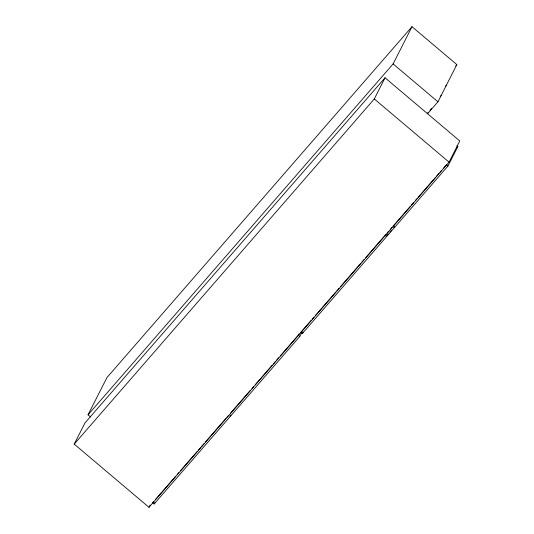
<?xml version="1.0" encoding="UTF-8"?>
<svg xmlns="http://www.w3.org/2000/svg" width="534" height="534" viewBox="0 0 534 534"><rect width="100%" height="100%" fill="white"/><g stroke="black" fill="none" stroke-linecap="round" stroke-linejoin="round"><path stroke-width="0.8" d="M90.56 416.967L88.03 414.831L106.913 377.625L411.994 26.7L456.844 64.607L437.96 101.82L427.574 113.769M74.219 444.121L84.953 422.955L385.034 77.784L459.781 140.963L449.047 162.129L148.966 507.3L74.219 444.121L374.301 98.95L385.034 77.784M148.966 507.3L150.074 505.111M153.752 501.453L152.664 502.708L154.159 503.976L154.887 502.534M88.03 414.831L393.117 63.913L411.994 26.7M280.323 355.864L298.326 335.158L299.06 333.717M154.159 503.976L299.821 336.42L302.017 332.101M311.195 320.36L300.829 332.281L302.324 333.543L303.052 332.108M302.324 333.543L447.986 165.994L457.858 146.536L456.864 145.695M455.749 65.869L456.844 64.607M445.376 86.415L446.471 85.16M440.23 96.567L441.324 95.306M427.253 113.435L428.348 112.18M429.99 110.291L431.632 108.402M456.77 147.791L457.858 146.536M155.387 499.57L175.579 476.355M177.215 474.472L178.85 472.59M180.485 470.708L197.4 451.25M198.488 449.995L200.671 447.485M201.765 446.23L203.948 443.721M205.583 441.838L225.769 418.623M226.857 417.368L228.499 415.485M230.675 412.976L250.319 390.381M251.955 388.498L253.59 386.616M255.225 384.734L272.14 365.283M273.234 364.028L275.417 361.518M276.505 360.263L278.688 357.747M312.283 319.105L313.919 317.223M315.561 315.34L335.746 292.118M336.834 290.863L339.017 288.353M340.652 286.471L360.837 263.255M361.932 262L364.115 259.491M365.75 257.608L385.935 234.386M387.03 233.131L388.665 231.249M390.301 229.366L391.936 227.484M393.031 226.229L410.486 206.151M411.574 204.896L413.757 202.386M415.399 200.504L417.034 198.621M418.122 197.36L435.584 177.281M436.672 176.026L438.855 173.517M439.949 172.262L441.585 170.379M443.22 168.497L446.491 164.732L447.986 165.994M229.82 416.166L230.902 414.925M386.095 236.408L388.258 233.925M389.88 232.056L391.502 230.194M393.665 227.704L394.746 226.456M393.117 63.913L437.96 101.82M374.301 98.95L449.047 162.129M298.326 335.158L299.821 336.42"/></g></svg>
